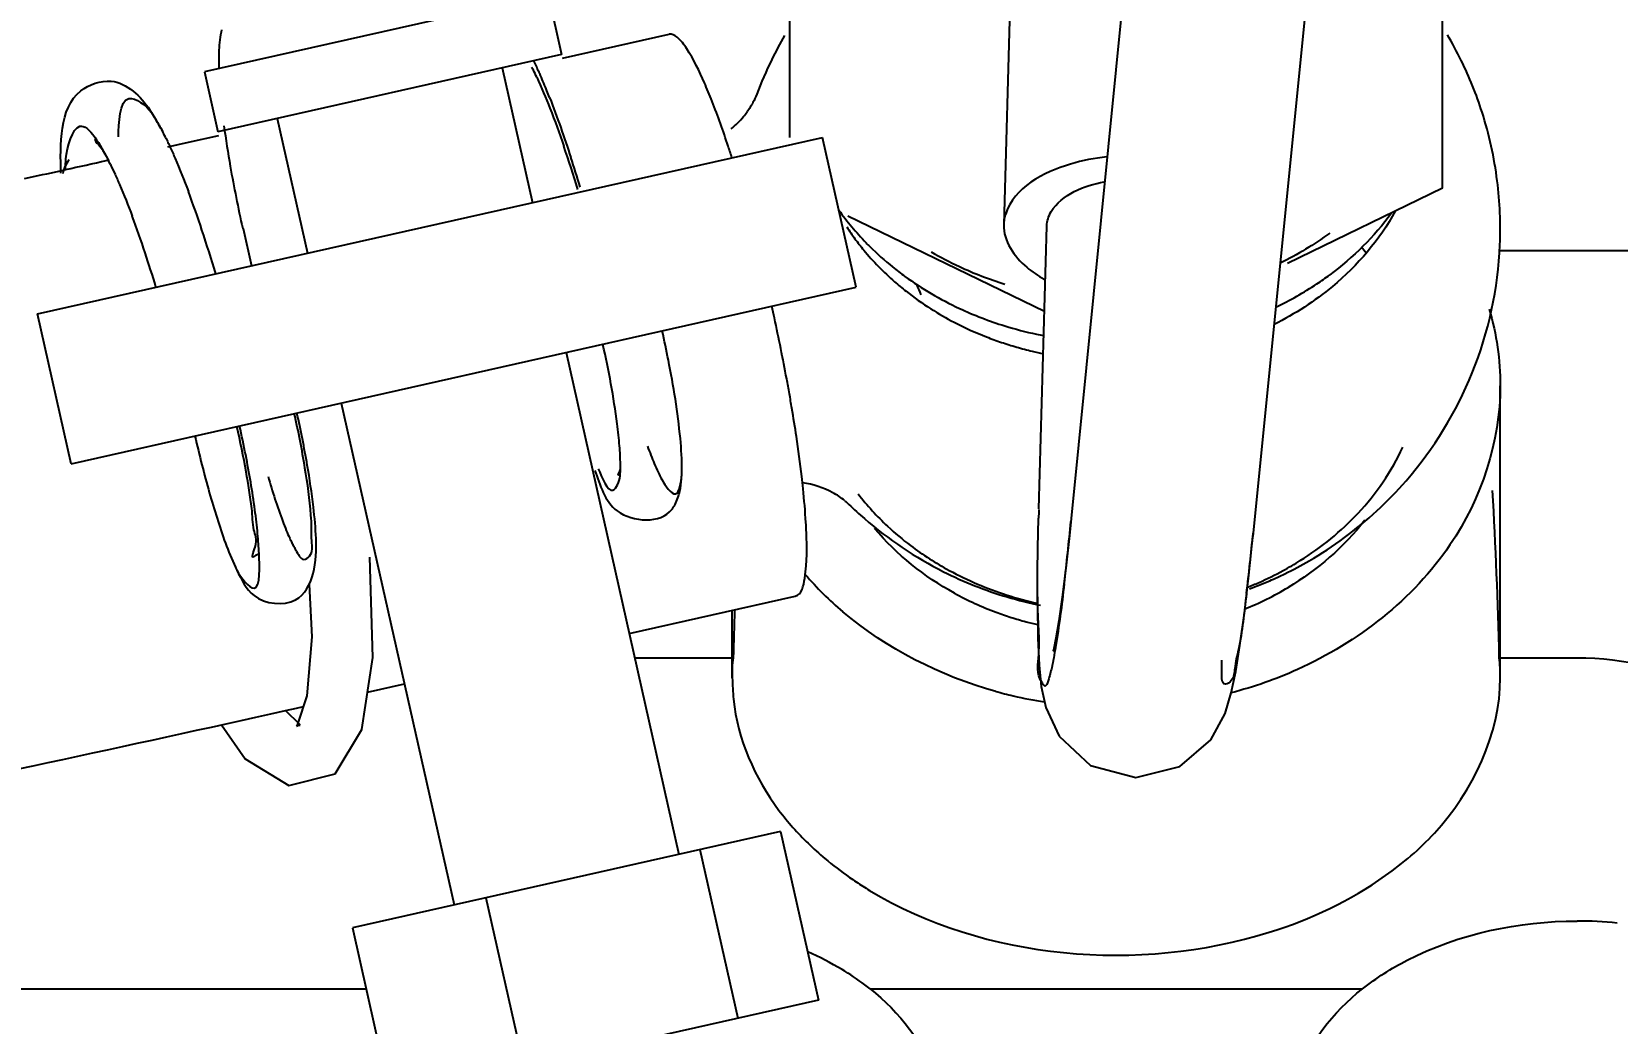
# Model space of a CAD drawing. Header units: millimetres. Extents: x 9130 to 9550, y -18883 to -17651.
# Drawn here: x 9355.6414 to 9356.0544, y -18046.3232 to -18046.0648 of the extents above; entities that cross this region are included whole.
import ezdxf

# ---------------------------------------------------------------- set-up
doc = ezdxf.new("R2010")
doc.units = ezdxf.units.MM
doc.layers.add('3884027_DKREDXF_CONTINUOUS_LINE', color=7, linetype='Continuous')
doc.styles.add('KOTE ZA MONNTAZU', font='simplex.shx', dxfattribs={"width": 0.7, "oblique": 8, "height": 3})
doc.dimstyles.new('KOTE ZA MONTAZU u cm', dxfattribs={"dimscale": 0, "dimtxt": 1.5, "dimasz": 1.5, "dimexe": 0.8, "dimexo": 0.1, "dimgap": 1, "dimtad": 1, "dimdec": 1, "dimlfac": 10, "dimzin": 12, "dimdsep": 46, "dimtxsty": 'KOTE ZA MONNTAZU', "dimcen": 1.5, "dimclrt": 1, "dimadec": 0, "dimazin": 0, "dimtfac": 1, "dimtdec": 1, "dimtmove": 0, "dimatfit": 3, "dimfxl": 1, "dimtolj": 2, "dimtzin": 0, "dimarcsym": 0})

# ---------------------------------------------------------------- blocks, each defined once
blk = doc.blocks.new('*D1102')
at = {"color": 0, "lineweight": -2, "transparency": 16777216}
for p, q in [((9345.409900719793, -18047.62649770107), (9345.409900719793, -18048.7073860062)), ((9359.40990071979, -18047.62649770108), (9359.40990071979, -18048.7073860062)), ((9346.009900719793, -18048.5073860062), (9358.809900719789, -18048.5073860062))]:
    blk.add_line(p, q, dxfattribs=at)
at = {"color": 0, "transparency": 16777216}
for points in [[(9346.009900719793, -18048.4073860062), (9346.009900719793, -18048.6073860062), (9345.409900719793, -18048.5073860062)], [(9358.809900719789, -18048.4073860062), (9358.809900719789, -18048.6073860062), (9359.40990071979, -18048.5073860062)]]:
    blk.add_solid(points, dxfattribs=at)
at = {"layer": 'Defpoints', "color": 0, "transparency": 16777216}
for p in [(9345.409900719793, -18047.52649770107), (9359.40990071979, -18047.52649770108), (9359.40990071979, -18048.5073860062)]:
    blk.add_point(p, dxfattribs=at)
at = {"color": 1, "transparency": 16777216, "insert": (9352.40990071979, -18047.7073860062), "char_height": 3, "width": 6.92318780531059, "attachment_point": 5, "style": 'KOTE ZA MONNTAZU'}
blk.add_mtext('\\A2;{\\H0.4x;140 cm}', dxfattribs=at)

msp = doc.modelspace()

# ---------------------------------------------------------------- linework, layer by layer
at = {"layer": '3884027_DKREDXF_CONTINUOUS_LINE', "color": 6, "linetype": 'Continuous'}
for p, q in [((9355.951013219461, -18045.80081927127), (9355.912133245796, -18046.19161795366)), ((9355.998379382445, -18045.80553165965), (9355.95949940878, -18046.19633034204)), ((9355.896949057767, -18046.03183596203), (9355.894602463211, -18046.11515834485)), ((9355.838900719793, -18046.09240639495), (9355.838900719793, -18046.03483139425)), ((9356.008900719791, -18046.1056344688), (9356.008900719791, -18046.03483139425)), ((9355.77593125187, -18046.05517511322), (9355.686413085486, -18046.07529171696)), ((9355.775931850005, -18046.05517497881), (9355.779439898137, -18046.0707856674)), ((9355.7796585509, -18046.07176145961), (9355.807423929988, -18046.06552199305)), ((9355.779439300006, -18046.07078580181), (9355.689921500229, -18046.09090232317)), ((9355.686412853966, -18046.07529176899), (9355.689920902098, -18046.09090245758)), ((9355.763950441224, -18046.07426647224), (9355.771843549524, -18046.10939052157)), ((9355.705410359007, -18046.08742165274), (9355.713303467308, -18046.12254570207)), ((9355.642943645738, -18046.13835702514), (9355.847420880093, -18046.09240671514)), ((9355.676861243914, -18046.09485996161), (9355.682264961893, -18046.0936478542)), ((9355.682264961893, -18046.0936478542), (9355.69014015953, -18046.09187813111)), ((9355.856192425237, -18046.13143311643), (9355.847422304907, -18046.09240639495)), ((9355.659656353122, -18046.09868973854), (9355.661718883546, -18046.0982329775)), ((9355.903724030546, -18046.1891165726), (9355.905800647392, -18046.11546783958)), ((9356.02348302012, -18046.12187446374), (9356.223900719795, -18046.12187446374)), ((9355.651713766068, -18046.17738374662), (9355.856191000423, -18046.13143343661)), ((9355.651712341258, -18046.1773840668), (9355.642942220924, -18046.13835734532)), ((9355.780613669858, -18046.14841724305), (9355.809993572972, -18046.27915676)), ((9356.023900719794, -18046.23314699598), (9356.023900719794, -18046.15706553711)), ((9355.722073587642, -18046.16157242355), (9355.751453490755, -18046.2923119405)), ((9355.95844467768, -18046.20639968499), (9355.95949938724, -18046.19633055853)), ((9355.730265920383, -18046.22789015919), (9355.729478391748, -18046.20174130336)), ((9355.713708979545, -18046.20882347538), (9355.714418802496, -18046.22248723991)), ((9355.95726708729, -18046.21636518082), (9355.95844467768, -18046.20639968499)), ((9355.797057643826, -18046.22159233846), (9355.840311907998, -18046.21187219258)), ((9355.90336198915, -18046.21202516634), (9355.90336601332, -18046.21396466855)), ((9355.823900719794, -18046.23314699244), (9355.823900719794, -18046.21556013287)), ((9355.714418802496, -18046.22248723991), (9355.71309763377, -18046.23785922676)), ((9355.907662855165, -18046.22554486489), (9355.907497168331, -18046.22621046172)), ((9355.798484204171, -18046.22794048091), (9355.824160416882, -18046.22794048091)), ((9356.023641022703, -18046.22794048091), (9356.043900719795, -18046.22794048091)), ((9355.72887743766, -18046.23691386947), (9355.738517564014, -18046.23474752966)), ((9355.7112448852, -18046.24533131335), (9355.70754708367, -18046.24168273516)), ((9355.707573851292, -18046.24169695651), (9355.710423837592, -18046.24105911602)), ((9355.710423837592, -18046.24105911602), (9355.7121874354, -18046.24066380948)), ((9355.711390627019, -18046.24549772204), (9355.7112448852, -18046.24533131335)), ((9355.928976167457, -18046.25912249722), (9355.940469117557, -18046.2562462668)), ((9355.836491287488, -18046.2732021695), (9355.724955776235, -18046.298266531)), ((9355.836491287488, -18046.2732021695), (9355.846357672863, -18046.31710723117)), ((9355.815484063662, -18046.27792293194), (9355.825350449037, -18046.3218279936)), ((9355.759716308034, -18046.29045511269), (9355.769582693409, -18046.33436017435)), ((9355.724955776235, -18046.298266531), (9355.734822161607, -18046.34217159266)), ((9355.619802419229, -18046.31420750822), (9355.728538047128, -18046.31420750822)), ((9355.85980241923, -18046.31420750822), (9355.987999020357, -18046.31420750822)), ((9355.846357672863, -18046.31710723117), (9355.734822161607, -18046.34217159266))]:
    msp.add_line(p, q, dxfattribs=at)
at = {"layer": '3884027_DKREDXF_CONTINUOUS_LINE', "color": 7, "linetype": 'Continuous'}
for p, q in [((9356.008900719791, -18046.1056344688), (9355.96848626494, -18046.12520341774)), ((9355.905171414162, -18046.13772318158), (9355.85395150821, -18046.11292216107)), ((9355.696471276713, -18046.11607884219), (9355.696393339227, -18046.11609635598)), ((9355.696471276713, -18046.11607884219), (9355.698663810503, -18046.12583553906))]:
    msp.add_line(p, q, dxfattribs=at)
at = {"layer": '3884027_DKREDXF_CONTINUOUS_LINE', "color": 6, "linetype": 'Continuous'}
for points in [[(9355.912133240892, -18046.19161800299), (9355.911681135824, -18046.19606035379), (9355.910743628267, -18046.20460796326), (9355.909815986803, -18046.21215675614), (9355.908946608737, -18046.21835348567), (9355.908201337885, -18046.22287170408), (9355.907662855165, -18046.22554486489)], [(9355.90336601332, -18046.21396466855), (9355.903500564049, -18046.22283772015), (9355.903824266972, -18046.22984076411), (9355.90437939616, -18046.2354422682)], [(9355.953839465705, -18046.2371103741), (9355.955007066661, -18046.23153173656), (9355.956120024091, -18046.22474860948), (9355.95726708729, -18046.21636518082)], [(9355.907497168331, -18046.22621046172), (9355.907526174937, -18046.22611471847), (9355.90810677453, -18046.22473967768)], [(9355.720444500841, -18046.25814815818), (9355.727384633801, -18046.24661555988), (9355.730265920383, -18046.22789015919)], [(9355.71309763377, -18046.23785922676), (9355.71067085933, -18046.24522106692), (9355.710363896027, -18046.24573461817)], [(9355.90437939616, -18046.2354422682), (9355.905514245193, -18046.24092348787), (9355.90898523859, -18046.24840545452)], [(9355.940469117557, -18046.2562462668), (9355.94852332325, -18046.24928799393), (9355.952227983695, -18046.24244034863), (9355.953839465705, -18046.2371103741)], [(9355.690890035561, -18046.24537223688), (9355.697071071883, -18046.25422921811), (9355.708445032034, -18046.26120722439), (9355.720444500841, -18046.25814815818)], [(9355.710363896027, -18046.24573461817), (9355.710789393832, -18046.24559351076), (9355.711390627019, -18046.24549772204)], [(9355.90898523859, -18046.24840545452), (9355.917183217787, -18046.25599457136), (9355.928976167457, -18046.25912249722)]]:
    msp.add_lwpolyline(points, dxfattribs=at)
for centre, radius, start, end in [((9355.924280397021, -18046.11645189712), 0.100441537128, 149.7304256710581, 153.7815249314303), ((9355.922969366276, -18046.11672078409), 0.101049439275, 26.05720289003662, 30.37095760958382), ((9355.671060615603, -18046.12057817271), 0.112027588347, 23.95320584070994, 25.54969553153745), ((9355.92362379858, -18046.11612964134), 0.09971012115700001, 153.7809611028866, 159.4625226366995), ((9355.924060887884, -18046.11621471661), 0.09984656806700001, 17.75506041486444, 26.07145822610548), ((9355.699675587874, -18046.11050219468), 0.08071737899600001, 26.22045685943339, 26.84071611806651), ((9355.68782102602, -18046.11630935362), 0.09391787351300002, 24.93774183038558, 26.20334486671434), ((9355.651755040182, -18046.12922538394), 0.133181216704, 23.42333915796593, 23.98100252873917), ((9355.624835619108, -18046.14078064673), 0.16247578023, 21.87469942410967, 23.38877022249713), ((9355.589340356992, -18046.15514853355), 0.200768602664, 21.36320618349658, 21.90570804071219), ((9355.700526207287, -18046.12891783474), 0.1267218355, 22.47258466960042, 23.62138082923493), ((9355.67576588123, -18046.13916934008), 0.153520474399, 21.46495249158698, 22.47579885812801), ((9355.62817719357, -18046.11450033081), 0.05288120718700001, 31.51556792480163, 33.67664984772484), ((9355.617349133185, -18046.12107959579), 0.06555130951100001, 28.22179549660782, 31.47069101928052), ((9355.957957624889, -18046.05333920216), 0.268870502645, 187.694375940747, 189.9752227099671), ((9355.808683350964, -18046.07182255365), 0.023634966893, 309.2332713499201, 320.1852179112209), ((9355.810360182046, -18046.07323751078), 0.021440957994, 320.2204018210979, 324.3253473280965), ((9355.923695826803, -18046.1162106822), 0.100193089241, 7.154084989879941, 17.67887339758644), ((9355.606023606078, -18046.12725187348), 0.0784493264, 27.15613021461872, 28.28231024190406), ((9355.604106726621, -18046.12803539953), 0.080515742577, 26.29756876113644, 27.41384923033866), ((9355.600230910224, -18046.13023245247), 0.08496385748100001, 26.46767369476683, 27.16161573805183), ((9355.443594050697, -18046.20991148023), 0.355627908889, 17.0002556535866, 18.91439159141019), ((9355.399113083893, -18046.22218282538), 0.4025049753150001, 16.87977642011248, 18.02518517145264), ((9355.528375870943, -18046.19222047843), 0.3101958787070001, 17.739533082213, 18.33926904033698), ((9355.599234600095, -18046.13010410853), 0.069804614303, 26.02242427957115, 27.32356706938888), ((9355.593188308949, -18046.13343919133), 0.07669822852300001, 26.28078412945428, 27.41334751506409), ((9356.03246993767, -18046.04035952423), 0.344504786185, 189.9546443788991, 192.699788961574), ((9355.923416909065, -18046.11629448071), 0.100480283327, 357.6962307464253, 7.181689428800946), ((9355.407642886532, -18046.20858820523), 0.292977855416, 18.31019243560601, 20.40181030992659), ((9355.406383068776, -18046.21002261536), 0.278711437712, 18.31019243560601, 20.40181031035429), ((9355.30241697743, -18046.24360883072), 0.403878306618, 16.64940978949164, 18.33709044223862), ((9355.31408346649, -18046.24082439222), 0.3760146824510001, 16.92613532551674, 18.34757091093903), ((9355.31551528995, -18046.25293595143), 0.5316028432180001, 12.33072282022033, 12.66530725551521), ((9355.51843732143, -18046.207365485), 0.294385223535, 11.16240569262291, 12.67118405129833), ((9355.322847129866, -18046.25135348493), 0.5241021979280001, 11.44119073369763, 12.33288572426752), ((9355.347378815526, -18046.24641376191), 0.4990781329130001, 10.52272596416946, 11.44401372370473), ((9355.375551179417, -18046.24115251759), 0.4704187197900001, 10.04022939086257, 10.51934350313995), ((9355.923237304529, -18046.1158108142), 0.100767638, 319.0679230680288, 337.9002003293223), ((9355.399110673943, -18046.23698477179), 0.446493421984, 9.54458850248965, 10.04067001807805), ((9355.44051696162, -18046.23009606617), 0.40451808242, 8.494909979161005, 9.55484935703183), ((9355.433209970835, -18046.22650083083), 0.268219934701, 10.08631727982252, 12.66822421162089), ((9355.408356634356, -18046.23210291707), 0.2943852235270001, 11.16240569262291, 12.67118405193123), ((9355.467654853566, -18046.21903236647), 0.2482874302010001, 9.388377421933727, 12.72971541209227), ((9355.44184509187, -18046.22475237913), 0.27541164329, 9.82789377947585, 12.70712342268762), ((9355.971197913635, -18046.1056207125), 0.2943852676800001, 192.6591363203278, 194.1679145280829), ((9355.519007941644, -18046.2185635967), 0.325184688277, 6.688043329756225, 8.52818652667919), ((9355.943196608003, -18046.11275920043), 0.265488450287, 194.1533193318207, 195.7705152295344), ((9355.752295197939, -18046.17805345913), 0.04247559711900001, 358.9762213724796, 0.7949463663371394), ((9355.766198194078, -18046.17830075966), 0.04456308332, 356.062588222511, 358.8426767416503), ((9355.77613916994, -18046.17848890978), 0.03462758122600001, 356.9101277881642, 358.8736957062155), ((9355.582697287608, -18046.2109170435), 0.2610382657600001, 5.939650825497803, 6.649185457987691), ((9355.924051922071, -18046.11634145707), 0.09980463553600001, 312.7344536202781, 318.9916770969032), ((9355.894617728007, -18046.1265611446), 0.214987029914, 195.7493550369388, 197.6111198162955), ((9355.839990715993, -18046.20300858693), 0.020728807672, 50.4401133483548, 60.97164058974781), ((9355.924099957896, -18046.11598253379), 0.100306515503, 225.8794218272907, 229.0108672625335), ((9355.703871652639, -18046.20087341269), 0.139431381652, 2.283723725592239, 3.361574686399218), ((9355.92400080299, -18046.11605888117), 0.100183851691, 229.0250322585191, 243.2442934901357), ((9357.034636928924, -18046.22106054703), 1.131361159349, 178.3921053506118, 178.5078765344498), ((9355.066477528106, -18046.11021058633), 0.849602996825, 353.3429804619937, 354.4468513250631), ((9355.923676807275, -18046.11592829414), 0.100362660029, 300.1894435414119, 312.7316855846104), ((9355.747482828117, -18046.17908609412), 0.042696073313, 204.5384708110481, 206.2874618249401), ((9355.230917718533, -18046.12280957822), 0.7322409183060001, 353.0647897226315, 354.3010330348309), ((9355.734804703878, -18046.18533356759), 0.04456221864400001, 205.2806098425068, 206.3964516867422), ((9355.924090300474, -18046.11651776171), 0.099645232629, 295.9966067431525, 300.1543744334867), ((9355.910827523943, -18046.1474747875), 0.089823697342, 220.8540492062204, 229.6590477813555), ((9355.924157387462, -18046.11553591384), 0.100721364794, 243.2986837480655, 253.4567222821209), ((9355.923730738266, -18046.11576441625), 0.100480174534, 290.294678653789, 293.5489537221026), ((9355.923830214471, -18046.11599211302), 0.100231696597, 293.5488282611855, 295.9985327285409), ((9355.923956276036, -18046.1161945502), 0.100032728496, 253.4597273877157, 258.5991589569498), ((9355.971510734043, -18046.23314904066), 0.052389847208, 0.002248261153055097, 5.705729768913084), ((9355.92316908252, -18046.12610277557), 0.114761798469, 254.5039698753037, 256.8369059234132), ((9355.92355537103, -18046.12441678432), 0.11649145894, 256.8407428573668, 260.935646199222), ((9354.096645603599, -18039.03575687501), 7.383810823505001, 281.6189284783263, 282.601588807884), ((9355.901161465963, -18046.21708153467), 0.08253393384600001, 225.8202238510054, 229.9235979696363), ((9355.905557938788, -18046.21181567181), 0.089393792203, 229.9403169561348, 235.1274916561173), ((9355.909062663357, -18046.20686962401), 0.09545550601100002, 235.0990080094353, 237.5817443953637), ((9355.910709329326, -18046.20429735351), 0.09850967787800001, 237.5753107520221, 238.7909546332557)]:
    msp.add_arc(centre, radius, start, end, dxfattribs=at)
at = {"layer": '3884027_DKREDXF_CONTINUOUS_LINE', "color": 7, "linetype": 'Continuous'}
for centre, radius, start, end in [((9355.910257073536, -18046.06976601821), 0.07183441702000001, 215.3288797064064, 224.1668936154724), ((9355.908530330411, -18046.07997387719), 0.06545070635200001, 213.0836247821482, 216.3528843568667), ((9355.91006009668, -18046.07884818596), 0.067350012951, 216.3527410396206, 219.558268101288), ((9355.912986698424, -18046.07632628728), 0.071212504956, 219.6230230551415, 228.8880877552701), ((9355.9125493808, -18046.06762910372), 0.074967643924, 224.117728235364, 225.2038348488048), ((9355.914264951245, -18046.06584801791), 0.07744031152700001, 225.2316021110199, 231.1217726055801), ((9355.920198984577, -18046.04637844644), 0.08789171575700001, 239.5793436097088, 244.9929362372791), ((9355.93731111118, -18046.161512444), 0.064712455242, 37.02583193729788, 38.69145272948521), ((9355.916259313215, -18046.06341627076), 0.08058518225000001, 231.1031116295108, 233.9715647592314), ((9355.922131520101, -18046.04215177157), 0.09253911134600001, 245.0148362345982, 252.8594684075782), ((9355.915662251175, -18046.07335962481), 0.07520695719800001, 228.8384479387457, 231.8176131877353), ((9355.918125980248, -18046.0608020612), 0.083797312739, 233.9907250157548, 239.579204943071), ((9355.283052617417, -18046.38896814068), 0.6430283559480001, 23.41915506089505, 23.67937302472036), ((9355.928214541012, -18046.05843731824), 0.086575511626, 295.4682921898212, 303.620523106441), ((9355.930488932108, -18046.06198057935), 0.08236567745000001, 303.6677770877362, 306.4947283348473), ((9355.917579319937, -18046.07087697025), 0.078343513431, 231.8379360557799, 237.6354710685928), ((9355.920198984577, -18046.05727122714), 0.08789171576000002, 239.5793436097088, 244.9929362372791), ((9355.919617808742, -18046.06767529738), 0.08213904834700002, 237.6299181240441, 242.511438404958), ((9355.922131520101, -18046.05304455227), 0.09253911134600001, 245.0148362345982, 252.8594684075782), ((9355.921376281045, -18046.0642607499), 0.08597976590400001, 242.5221751162773, 248.6850693248033), ((9355.923261126924, -18046.04948948674), 0.096269196678, 252.84060236342, 257.9354431451606), ((9355.922407405751, -18046.06169615484), 0.088743745968, 248.6667480572245, 251.3347713003873), ((9355.922894478872, -18046.0602523115), 0.090267531851, 251.3351708755688, 253.973078958578), ((9355.92326966666, -18046.05895107165), 0.091621780439, 253.972236592028, 256.5840847906071), ((9355.923581687095, -18046.04806896056), 0.09772535016200001, 257.9257279707239, 259.0322493151303), ((9355.92349998671, -18046.05799299254), 0.092607153417, 256.5830062476412, 258.3863099160579), ((9355.912090853913, -18046.14253024992), 0.069980776939, 217.6099207244796, 226.9830195710606), ((9355.915517918222, -18046.13891148065), 0.074964649731, 226.9547980844318, 232.9251707779752), ((9355.918619186685, -18046.13472570959), 0.08017390045000002, 232.9602456214368, 241.5217103315168), ((9355.926925694856, -18046.13066363833), 0.08482046318300002, 293.7402685255149, 298.4669119675406), ((9355.928328288539, -18046.13327093753), 0.081859858617, 298.4737450489989, 302.0801808769737), ((9355.926000234513, -18046.12859884893), 0.08708311349600001, 291.5524087967486, 293.7507177754715), ((9355.921451506705, -18046.13858905587), 0.082675428928, 241.2833657259407, 249.6180645040877), ((9355.92323079741, -18046.12447945726), 0.09144588347200001, 252.324077780497, 257.4605326697853), ((9355.926853534847, -18046.13966446729), 0.08148899888400002, 291.9026559015484, 300.8637429826495), ((9355.922640670697, -18046.13553903811), 0.08594866459700001, 249.5830911637929, 252.2913403957805), ((9355.923078500926, -18046.13417230621), 0.08738381252900002, 252.2904516823176, 254.9689771457435), ((9355.923366792687, -18046.13310452699), 0.08848982444900001, 254.9680007353276, 256.9751113691355), ((9356.043908547084, -18046.40217806705), 0.105648228651, 84.31163779259586, 90.00424494235428), ((9355.81159443969, -18046.37736563316), 0.079522234467, 59.0676392741662, 66.30582256562508), ((9355.81600091736, -18046.36994859387), 0.070895050006, 53.25387879214249, 59.04114362082677), ((9355.81907016559, -18046.36573819166), 0.065685065443, 51.67551240126077, 53.20190163879123)]:
    msp.add_arc(centre, radius, start, end, dxfattribs=at)
at = {"layer": '3884027_DKREDXF_CONTINUOUS_LINE', "color": 6, "linetype": 'Continuous'}
for start_param, end_param in [(-4.6403043674, -4.5108206255), (-1.6798296892, -1.6428809398)]:
    msp.add_ellipse((9355.923900719792, -18046.25243520124), major_axis=(-4.165018584709631e-17, -0.3400995770870001), ratio=0.2940315329, start_param=start_param, end_param=end_param, dxfattribs=at)
for points, knots in [([(9355.690896424074, -18046.06432476355), (9355.690688386343, -18046.0651896911), (9355.69036869814, -18046.06697038421), (9355.69023500298, -18046.06877221063), (9355.690192992815, -18046.06968630897)], [0, 0, 0, 0, 0.4929437811, 1, 1, 1, 1]), ([(9355.812038221005, -18046.06928447229), (9355.811313744895, -18046.06818874003), (9355.81021431841, -18046.06653098858), (9355.808142951779, -18046.06536041368), (9355.807423929984, -18046.06552199305)], [0, 0, 0, 0, 0.6406042270000001, 1, 1, 1, 1]), ([(9355.690192992815, -18046.06968630897), (9355.690159478707, -18046.07041554189), (9355.690123630486, -18046.07193635919), (9355.690141801466, -18046.07345730683), (9355.690162552144, -18046.07424781091)], [0, 0, 0, 0, 0.480018877, 1, 1, 1, 1]), ([(9355.830249403314, -18046.08115436774), (9355.829975753224, -18046.08188526683), (9355.829251804915, -18046.08347322177), (9355.828336928096, -18046.08496123602), (9355.82777756423, -18046.08574148925)], [0, 0, 0, 0, 0.448406484, 1, 1, 1, 1]), ([(9355.664008170364, -18046.09224823597), (9355.664201928963, -18046.08880550267), (9355.664149761955, -18046.0787586322), (9355.671307078142, -18046.08402507034), (9355.672622034619, -18046.08593199302)], [0, 0, 0, 0, 0.598172305, 1, 1, 1, 1]), ([(9355.650363054528, -18046.09792708375), (9355.650615998335, -18046.09488251253), (9355.653738250441, -18046.08401980337), (9355.65953443642, -18046.09477532817), (9355.66127395179, -18046.09812682101)], [0, 0, 0, 0, 0.4472286766, 1, 1, 1, 1]), ([(9355.672622034619, -18046.08593199302), (9355.673131606638, -18046.08667096382), (9355.674164360606, -18046.08832379718), (9355.675097488465, -18046.09003344677), (9355.675580883204, -18046.09096479469)], [0, 0, 0, 0, 0.4610437007, 1, 1, 1, 1]), ([(9355.658393549542, -18046.09319863834), (9355.658289437708, -18046.09313708891), (9355.65705601575, -18046.09261229061), (9355.659274596625, -18046.09461591305), (9355.659792987828, -18046.09545640862)], [0, 0, 0, 0, 0.1091117291, 1, 1, 1, 1]), ([(9355.676289510973, -18046.0923642565), (9355.67671752977, -18046.09322977521), (9355.677581793467, -18046.09505170007), (9355.678398237656, -18046.09689541705), (9355.678813295855, -18046.09786058422)], [0, 0, 0, 0, 0.4789057764, 1, 1, 1, 1]), ([(9355.650209103815, -18046.10053807131), (9355.6502260551, -18046.10008895557), (9355.650267328283, -18046.09921796807), (9355.650328076905, -18046.09834809368), (9355.650363054528, -18046.09792708375)], [0, 0, 0, 0, 0.5154692312, 1, 1, 1, 1]), ([(9355.659792987828, -18046.09545640862), (9355.660038734592, -18046.09585485109), (9355.660539405739, -18046.09671587717), (9355.661008577883, -18046.09759423243), (9355.661251009182, -18046.0980627418)], [0, 0, 0, 0, 0.4701780164, 1, 1, 1, 1]), ([(9355.921409921748, -18046.09744811909), (9355.91822152151, -18046.09780166009), (9355.908402837546, -18046.09961039873), (9355.897218114724, -18046.10550156692), (9355.895094473732, -18046.11226471997)], [0, 0, 0, 0, 0.3115513028, 1, 1, 1, 1]), ([(9355.661958623337, -18046.09947947818), (9355.662363972117, -18046.10029974258), (9355.663182436432, -18046.10202592404), (9355.663955830396, -18046.10377263998), (9355.664348963643, -18046.10468682334)], [0, 0, 0, 0, 0.4790123599, 1, 1, 1, 1]), ([(9355.895094473732, -18046.11226471997), (9355.894946360737, -18046.11273641498), (9355.89471354605, -18046.1136940079), (9355.894616014079, -18046.114674957), (9355.894602378941, -18046.1151624607)], [0, 0, 0, 0, 0.5034151254, 1, 1, 1, 1]), ([(9355.905798236765, -18046.1154677708), (9355.905817270226, -18046.11482063442), (9355.906045270402, -18046.11349283271), (9355.906608101815, -18046.11227312665), (9355.906959757465, -18046.11168980091)], [0, 0, 0, 0, 0.4873137848, 1, 1, 1, 1]), ([(9355.894602378941, -18046.1151624607), (9355.894485184946, -18046.1193525551), (9355.898522000587, -18046.12522415183), (9355.903519439658, -18046.12839914236), (9355.905114624953, -18046.12928137218)], [0, 0, 0, 0, 0.6969230866, 1, 1, 1, 1]), ([(9355.794523712868, -18046.17269851526), (9355.794448939823, -18046.17177748837), (9355.794266392064, -18046.16986288512), (9355.794040752296, -18046.16795296286), (9355.79391408076, -18046.16696202747)], [0, 0, 0, 0, 0.4805149477, 1, 1, 1, 1]), ([(9355.79476670685, -18046.17746415327), (9355.794756856181, -18046.17671408033), (9355.794700227301, -18046.17512381144), (9355.794591740358, -18046.17353645294), (9355.794523712868, -18046.17269851526)], [0, 0, 0, 0, 0.4715378823, 1, 1, 1, 1]), ([(9355.80179461423, -18046.17278504281), (9355.80208764902, -18046.17359067949), (9355.802664946217, -18046.17512824592), (9355.803280618367, -18046.17665095707), (9355.803586439028, -18046.17737387583)], [0, 0, 0, 0, 0.5220220916, 1, 1, 1, 1]), ([(9355.788059989974, -18046.1791522522), (9355.789558893246, -18046.18288573569), (9355.79169244382, -18046.19229550987), (9355.8052842019, -18046.19307352205), (9355.808169678216, -18046.1893003472)], [0, 0, 0, 0, 0.458572575, 1, 1, 1, 1]), ([(9355.788987649228, -18046.17876281657), (9355.789920394049, -18046.18080218662), (9355.79226233993, -18046.18725098528), (9355.794561489618, -18046.18199685739), (9355.79467630957, -18046.18062894311)], [0, 0, 0, 0, 0.6202989419, 1, 1, 1, 1]), ([(9355.794438774881, -18046.1802179198), (9355.794372091505, -18046.18026087942), (9355.793760749179, -18046.18072164357), (9355.794745708017, -18046.17938024552), (9355.794805194046, -18046.17884909345)], [0, 0, 0, 0, 0.1292341169, 1, 1, 1, 1]), ([(9355.79467630957, -18046.18062894311), (9355.79470051512, -18046.18034056884), (9355.79473895778, -18046.17973533623), (9355.794758096103, -18046.17912924554), (9355.794764014508, -18046.17881238579)], [0, 0, 0, 0, 0.4772996034, 1, 1, 1, 1]), ([(9355.803586439028, -18046.17737387583), (9355.803906121853, -18046.17812956286), (9355.804524939957, -18046.1795271898), (9355.805207061347, -18046.18089565357), (9355.805544387584, -18046.18151766736)], [0, 0, 0, 0, 0.5369505311, 1, 1, 1, 1]), ([(9355.805544387584, -18046.18151766736), (9355.806363671354, -18046.18302838829), (9355.80970702482, -18046.18795248976), (9355.810622236126, -18046.18207140727), (9355.810716410067, -18046.18035541632)], [0, 0, 0, 0, 0.5000004197, 1, 1, 1, 1]), ([(9355.808986159826, -18046.1879967407), (9355.8095527743, -18046.18689647796), (9355.810300187719, -18046.18469511861), (9355.810582502245, -18046.18241329078), (9355.810656093146, -18046.18136076055)], [0, 0, 0, 0, 0.5397983693999999, 1, 1, 1, 1]), ([(9355.808169678216, -18046.1893003472), (9355.808326979075, -18046.18909465373), (9355.808617765464, -18046.18867060537), (9355.808869737752, -18046.1882228113), (9355.808986159826, -18046.1879967407)], [0, 0, 0, 0, 0.5045392304999999, 1, 1, 1, 1]), ([(9355.853192570014, -18046.18702751945), (9355.85338436427, -18046.18718626233), (9355.853744621565, -18046.18749609936), (9355.854092524072, -18046.18781975272), (9355.85425474735, -18046.18797719785)], [0, 0, 0, 0, 0.5241053382, 1, 1, 1, 1]), ([(9355.6992260828, -18046.20161420253), (9355.698512505967, -18046.20207391215), (9355.700628412613, -18046.19736926666), (9355.69885268171, -18046.19471979166), (9355.69896972304, -18046.19091196302), (9355.69874701441, -18046.18907664706)], [0, 0, 0, 0, 0.2019347493, 0.5601834364, 1, 1, 1, 1]), ([(9355.700288847393, -18046.19559552852), (9355.700195177198, -18046.19459386127), (9355.69997618129, -18046.19252271336), (9355.699715822959, -18046.19045641743), (9355.699572016858, -18046.18938960022)], [0, 0, 0, 0, 0.4830904046, 1, 1, 1, 1]), ([(9355.706823670485, -18046.19240653351), (9355.707120683624, -18046.19319301384), (9355.707701756748, -18046.19467417341), (9355.708330947242, -18046.19613577681), (9355.708642952146, -18046.19681794994)], [0, 0, 0, 0, 0.5284620878, 1, 1, 1, 1]), ([(9355.710226759491, -18046.19989080852), (9355.710776188573, -18046.20080647545), (9355.71171061478, -18046.20304637193), (9355.714775192619, -18046.20101625815), (9355.71416461548, -18046.19643330742), (9355.714361778426, -18046.19300485183), (9355.714179015782, -18046.19075364864)], [0, 0, 0, 0, 0.2047946613, 0.3100943151, 0.5668415503, 1, 1, 1, 1]), ([(9355.69489028254, -18046.20515927914), (9355.696080157772, -18046.20753256938), (9355.698766683914, -18046.21361840488), (9355.714461172089, -18046.21527952285), (9355.715720891023, -18046.20249398524), (9355.715498467222, -18046.19689263123)], [0, 0, 0, 0, 0.2235430982, 0.5279870349, 1, 1, 1, 1]), ([(9355.700642136611, -18046.20074757345), (9355.700610506838, -18046.19992770341), (9355.700514462138, -18046.19820854583), (9355.700372743237, -18046.19649267323), (9355.700288847393, -18046.19559552852)], [0, 0, 0, 0, 0.4765968177, 1, 1, 1, 1]), ([(9355.840311908009, -18046.21187219258), (9355.842015946977, -18046.21148925905), (9355.843467901033, -18046.20414337497), (9355.843349484623, -18046.19929029941), (9355.84319229164, -18046.19531735863)], [0, 0, 0, 0, 0.30520048, 1, 1, 1, 1]), ([(9355.694888573578, -18046.2051450257), (9355.695849206802, -18046.20707905293), (9355.701378811196, -18046.2138828165), (9355.700759820962, -18046.20379804948), (9355.700642136611, -18046.20074757345)], [0, 0, 0, 0, 0.4143085786, 1, 1, 1, 1]), ([(9355.700562432501, -18046.20091484785), (9355.700285792513, -18046.20104089372), (9355.699831729713, -18046.20125805425), (9355.699393428387, -18046.201506393), (9355.6992260828, -18046.20161420253)], [0, 0, 0, 0, 0.604295578, 1, 1, 1, 1]), ([(9355.709202238935, -18046.19799511758), (9355.709370412065, -18046.1983349385), (9355.709698875298, -18046.19897404265), (9355.710052203818, -18046.1995998977), (9355.710226759491, -18046.19989080852)], [0, 0, 0, 0, 0.5277661175, 1, 1, 1, 1]), ([(9356.010802389961, -18046.19856147481), (9356.001201300913, -18046.21270396357), (9355.981642358549, -18046.22792219304), (9355.95974449842, -18046.23553102565), (9355.953852875698, -18046.23708220079)], [0, 0, 0, 0, 0.7372378369, 1, 1, 1, 1]), ([(9355.908088631799, -18046.22522399095), (9355.907789805837, -18046.22701209153), (9355.907201406839, -18046.23020224957), (9355.906514195603, -18046.23292609128), (9355.905526067787, -18046.23582052746), (9355.902915683162, -18046.23232425276), (9355.904480444473, -18046.2247156181), (9355.90336260907, -18046.21704916594), (9355.903361608902, -18046.21202884212)], [0, 0, 0, 0, 0.1592767997, 0.2619899123, 0.3082468882, 0.3372086451, 0.5589266739000001, 1, 1, 1, 1]), ([(9355.957801068866, -18046.21122539953), (9355.95720215727, -18046.21610527732), (9355.956629066439, -18046.22273439934), (9355.954641231061, -18046.23008381878), (9355.95463124538, -18046.23361146939), (9355.950561219697, -18046.23623628533), (9355.951554838639, -18046.2306616771), (9355.951400179298, -18046.22854815195)], [0, 0, 0, 0, 0.4737083925, 0.6340765023, 0.7397053878000001, 0.7958155115000001, 1, 1, 1, 1]), ([(9355.824160416882, -18046.22794048091), (9355.823968242954, -18046.22878951158), (9355.823791029665, -18046.2305354917), (9355.823846963356, -18046.23227669133), (9355.823881830975, -18046.2331473852)], [0, 0, 0, 0, 0.4997462823, 1, 1, 1, 1]), ([(9356.043900719795, -18046.22794048091), (9356.056194510466, -18046.22794048091), (9356.07906624985, -18046.23261859591), (9356.09392734631, -18046.25370740732), (9356.093900227826, -18046.26337478792)], [0, 0, 0, 0, 0.5597957063, 1, 1, 1, 1]), ([(9355.823881830975, -18046.2331473852), (9355.82391924535, -18046.23408167519), (9355.823990183622, -18046.23594839344), (9355.82410873312, -18046.23781376299), (9355.824200720761, -18046.23874239223)], [0, 0, 0, 0, 0.5004990531, 1, 1, 1, 1]), ([(9355.994009063654, -18046.28469577112), (9355.998593053993, -18046.28143771831), (9356.014081421987, -18046.26841758943), (9356.023900839211, -18046.24780353655), (9356.023900581213, -18046.2331469849)], [0, 0, 0, 0, 0.2773052573, 1, 1, 1, 1]), ([(9355.824200720761, -18046.23874239223), (9355.825228854248, -18046.2491215566), (9355.831417589097, -18046.26301010792), (9355.840907718566, -18046.27361140747), (9355.843642576272, -18046.27627129362)], [0, 0, 0, 0, 0.7321845661, 1, 1, 1, 1]), ([(9355.859665353631, -18046.28855095391), (9355.889492895543, -18046.30662311846), (9355.942862522921, -18046.31112368704), (9355.984854352524, -18046.29120244548), (9355.994009063654, -18046.28469577112)], [0, 0, 0, 0, 0.7564032017, 1, 1, 1, 1])]:
    msp.add_open_spline(points, degree=3, knots=knots, dxfattribs=at)
for points in [[(9355.816630434465, -18046.07814154082), (9355.81529682841, -18046.07509505758), (9355.81387237699, -18046.07205853737), (9355.812038221005, -18046.06928447229)], [(9355.772982604953, -18046.07671045921), (9355.77421906284, -18046.07936707012), (9355.77534897328, -18046.08207381189), (9355.776419887368, -18046.08480136623)], [(9355.649032081654, -18046.10169921684), (9355.648937122563, -18046.09434591591), (9355.64847583879, -18046.08482273542), (9355.654244816806, -18046.08026214944)], [(9355.654244816806, -18046.08026214944), (9355.65640382021, -18046.07855537909), (9355.659365394715, -18046.07746782024), (9355.662104659294, -18046.07773388469)], [(9355.662104659294, -18046.07773388469), (9355.666261711083, -18046.07813765866), (9355.66986612867, -18046.08170292463), (9355.6721838857, -18046.08517741961)], [(9355.776314136516, -18046.08201278588), (9355.778327552149, -18046.08715867898), (9355.780151867666, -18046.09237965813), (9355.781863353148, -18046.09763369236)], [(9355.776419887368, -18046.08480136623), (9355.777695340532, -18046.0880498694), (9355.778885255046, -18046.09133242547), (9355.780019463351, -18046.09463289895)], [(9355.822816917216, -18046.09461948749), (9355.821520630967, -18046.09071007148), (9355.820146578788, -18046.08682394959), (9355.818638418192, -18046.0829912817)], [(9355.678813295855, -18046.09786058422), (9355.68003190098, -18046.10069430165), (9355.681163934272, -18046.10356572616), (9355.6822425269, -18046.10645563808)], [(9355.639584801987, -18046.10310144847), (9355.642694141372, -18046.10242267592), (9355.645803031684, -18046.10174184294), (9355.648911467479, -18046.10105894434)], [(9355.648911467479, -18046.10105894434), (9355.652493700656, -18046.10027195622), (9355.656075332185, -18046.09948222443), (9355.659656353122, -18046.09868973854)], [(9355.664348963643, -18046.10468682334), (9355.665508229364, -18046.10738255424), (9355.666585138833, -18046.1101141561), (9355.667611209907, -18046.11286334513)], [(9355.906959757465, -18046.11168980091), (9355.909686899899, -18046.10716602213), (9355.91559374732, -18046.1049525806), (9355.920775797598, -18046.10392874699)], [(9356.016601538753, -18046.15372171811), (9356.020873994474, -18046.1431674471), (9356.02335296547, -18046.1317103638), (9356.023815979492, -18046.12033353945)], [(9356.02104216195, -18046.13715633533), (9356.022917720888, -18046.14359307957), (9356.02390073336, -18046.15036102841), (9356.02390071927, -18046.15706545961)], [(9355.79391408076, -18046.16696202747), (9355.793025270405, -18046.16000897673), (9355.791721055235, -18046.15310564305), (9355.790184173524, -18046.14626657198)], [(9355.810369534474, -18046.17085809643), (9355.80972651444, -18046.1639819273), (9355.808589729664, -18046.15715091828), (9355.807253480105, -18046.15037525493)], [(9356.02390071927, -18046.15706545961), (9356.023900688788, -18046.17157019259), (9356.018949374522, -18046.18656089477), (9356.010802389961, -18046.19856147481)], [(9355.810760060887, -18046.17916956518), (9355.810816865365, -18046.1763966008), (9355.810627773973, -18046.17361959431), (9355.810369534474, -18046.17085809643)], [(9355.699572016858, -18046.18938960022), (9355.69892734696, -18046.18460715393), (9355.698106500351, -18046.17984719674), (9355.697172793023, -18046.17511268701)], [(9355.69874701441, -18046.18907664706), (9355.698359087366, -18046.1858797854), (9355.69784836544, -18046.1826976169), (9355.697284574753, -18046.17952704094)], [(9355.714179015782, -18046.19075364864), (9355.713846635257, -18046.18665950727), (9355.7132819817, -18046.18258362484), (9355.712616541257, -18046.17853027322)], [(9355.714816344711, -18046.18868379412), (9355.714389252464, -18046.18502269836), (9355.71384150471, -18046.18137487921), (9355.713215046491, -18046.17774258241)], [(9355.703006319001, -18046.1806898715), (9355.704139027535, -18046.18463821973), (9355.705372472448, -18046.18856381226), (9355.706823670485, -18046.19240653351)], [(9355.842195684245, -18046.18225933852), (9355.844928007982, -18046.18265021646), (9355.847635249685, -18046.18354539886), (9355.85004921377, -18046.18488373962)], [(9355.843063125469, -18046.19269758975), (9355.842891534534, -18046.18976153893), (9355.842638103191, -18046.18682988555), (9355.842334154468, -18046.18390457308)], [(9355.715498467222, -18046.19689263123), (9355.715389523868, -18046.19414908365), (9355.71513449332, -18046.19141100945), (9355.714816344711, -18046.18868379412)], [(9355.689706717372, -18046.19160651917), (9355.691084687582, -18046.19593648584), (9355.692568667955, -18046.2002557434), (9355.694510337018, -18046.20436394672)], [(9355.903361608902, -18046.21202884212), (9355.90336025215, -18046.20521865186), (9355.903482121563, -18046.19840832394), (9355.903659398178, -18046.1916004413)], [(9355.910352408677, -18046.20870138876), (9355.909703038358, -18046.21422231795), (9355.909004937845, -18046.21974104246), (9355.908088631799, -18046.22522399095)], [(9355.892507988285, -18046.23669286413), (9355.878082475267, -18046.23269267026), (9355.864082787355, -18046.22563987191), (9355.852681524872, -18046.2159389343)], [(9355.85980241923, -18046.31420750822), (9355.86737913505, -18046.32019742801), (9355.873939743242, -18046.3283848358), (9355.876954768582, -18046.33756064007)], [(9355.970846671005, -18046.33756064007), (9355.973861696346, -18046.3283848358), (9355.980422304538, -18046.32019742801), (9355.987999020357, -18046.31420750822)]]:
    msp.add_open_spline(points, degree=3, dxfattribs=at)
at = {"layer": '3884027_DKREDXF_CONTINUOUS_LINE', "color": 7, "linetype": 'Continuous'}
for points, knots in [([(9355.651180126888, -18046.09826350402), (9355.65077035826, -18046.09879211692), (9355.65007911456, -18046.09989981132), (9355.64965595016, -18046.10114227359), (9355.649546450682, -18046.10175905063)], [0, 0, 0, 0, 0.5163730401, 1, 1, 1, 1]), ([(9355.987999020357, -18046.31420750822), (9355.99162091347, -18046.3113441503), (9356.008403391674, -18046.30074477762), (9356.028767373662, -18046.29652983869), (9356.043900719795, -18046.29652983869)], [0, 0, 0, 0, 0.2337690605, 1, 1, 1, 1])]:
    msp.add_open_spline(points, degree=3, knots=knots, dxfattribs=at)
for points in [[(9355.995580168246, -18046.11209974571), (9355.991111194284, -18046.11823408749), (9355.985576718473, -18046.12368077654), (9355.979475821829, -18046.12819530171)], [(9355.996551208433, -18046.11163038463), (9355.992461436179, -18046.11907012724), (9355.98675670408, -18046.12575388338), (9355.98022911263, -18046.13118219408)], [(9355.979475821829, -18046.117302521), (9355.975434907852, -18046.12029270571), (9355.97110086417, -18046.1229167561), (9355.9665955964, -18046.12514672307)], [(9355.98022911263, -18046.13118219408), (9355.975574052913, -18046.13505331724), (9355.970420698794, -18046.13837875493), (9355.965010652182, -18046.14109657965)], [(9355.986892531992, -18046.190255521), (9355.991606996811, -18046.18520515037), (9355.995623081692, -18046.17936894247), (9355.998516043512, -18046.17309493308)], [(9355.988603276675, -18046.19207517807), (9355.983205043578, -18046.19909244857), (9355.976252082974, -18046.20506390711), (9355.968657241507, -18046.20961378501)], [(9355.971804511371, -18046.20263126121), (9355.977315487768, -18046.19917567693), (9355.982453819162, -18046.19501049229), (9355.986892531992, -18046.190255521)], [(9355.881727770988, -18046.21109596153), (9355.873911827826, -18046.2068049488), (9355.866682484173, -18046.20107965665), (9355.860948261476, -18046.19425173985)], [(9355.880390208275, -18046.20519839596), (9355.885187546073, -18046.20780605053), (9355.890262754734, -18046.2099489944), (9355.895464837742, -18046.21160810403)]]:
    msp.add_open_spline(points, degree=3, dxfattribs=at)

# ---------------------------------------------------------------- dimensions: what is measured, and where the dimension line sits
at = {"color": 4}
dim = msp.add_linear_dim(base=(9359.40990071979, -18048.5073860062), p1=(9345.409900719793, -18047.52649770107), p2=(9359.40990071979, -18047.52649770108), text='{\\H0.4x;<>}', dimstyle='KOTE ZA MONTAZU u cm', override={"dimscale": 1, "dimasz": 0.6, "dimexe": 0.2, "dimgap": 0.2, "dimpost": ' cm'}, dxfattribs=at)
dim.commit()
dim.dimension.update_dxf_attribs({"geometry": '*D1102', "text_midpoint": (9352.40990071979, -18048.5073860062), "dimtype": 160})

doc.saveas('drawing.dxf')
